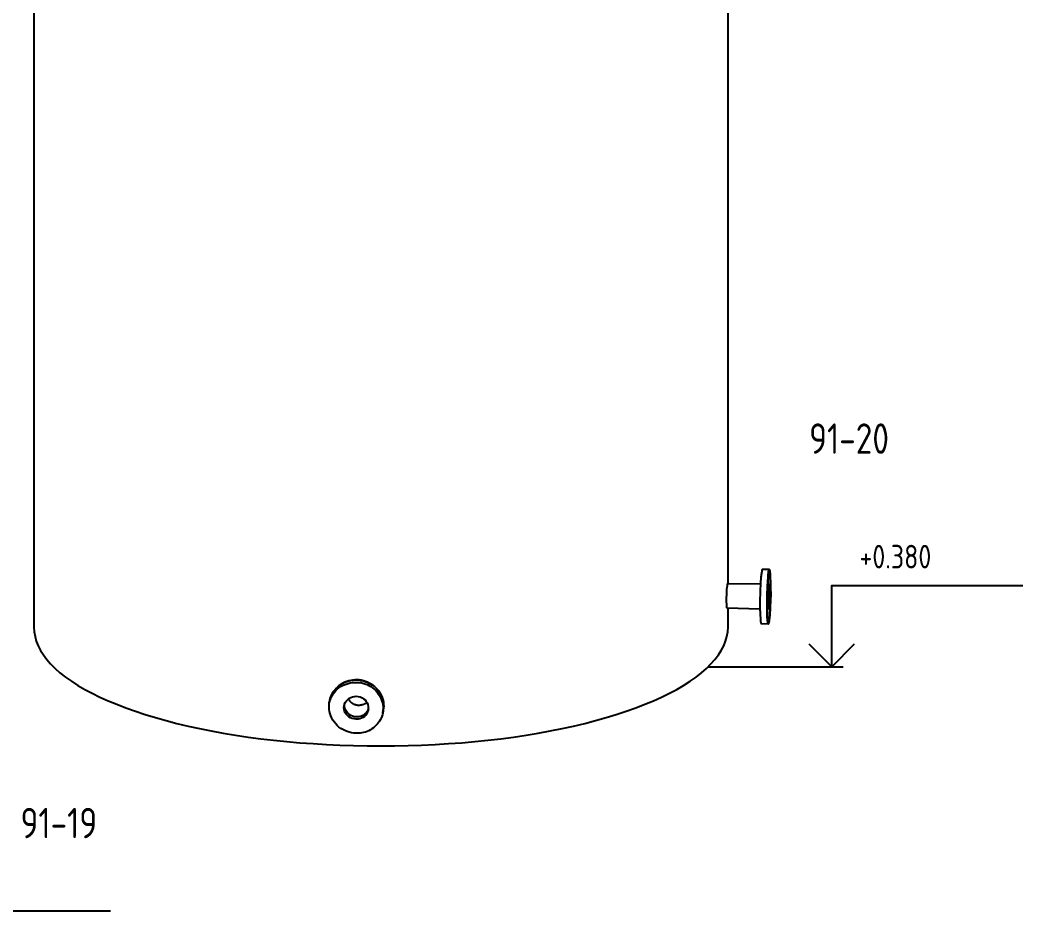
# Model space of a CAD drawing. Header units: metres. Extents: x 20 to 415, y 5 to 292.
# Drawn here: x 170.57 to 213.21, y 114.14 to 152.02 of the extents above; entities that cross this region are included whole.
import ezdxf

# ---------------------------------------------------------------- set-up
doc = ezdxf.new("R2010")
doc.units = ezdxf.units.M
doc.layers.add('ОБОЗНАЧЕНИЯ', color=7, linetype='Continuous')
doc.layers.add('ОБОРУДОВАНИЕ', color=8, linetype='Continuous')
doc.styles.add('GOST', font='isocpeur.ttf')

msp = doc.modelspace()

# ---------------------------------------------------------------- linework, layer by layer
at = {"layer": 'ОБОЗНАЧЕНИЯ'}
for points in [[(202.108, 128.596), (202.102, 128.563), (202.095, 128.526), (202.089, 128.485), (202.083, 128.441), (202.077, 128.393), (202.07, 128.341), (202.064, 128.286), (202.058, 128.226), (202.052, 128.163), (202.045, 128.096), (202.045, 128.021), (202.043, 127.944), (202.041, 127.866), (202.038, 127.788), (202.035, 127.708), (202.032, 127.628), (202.029, 127.548), (202.027, 127.467), (202.025, 127.386), (202.024, 127.305), (202.024, 127.23), (202.025, 127.155), (202.025, 127.082), (202.026, 127.01), (202.027, 126.94), (202.029, 126.873), (202.032, 126.808), (202.035, 126.748), (202.04, 126.691), (202.045, 126.638), (202.046, 126.585), (202.047, 126.538), (202.05, 126.497), (202.053, 126.462), (202.056, 126.433), (202.059, 126.409), (202.062, 126.391), (202.064, 126.378), (202.066, 126.37), (202.066, 126.367)], [(202.129, 128.659), (202.123, 128.658), (202.118, 128.656), (202.115, 128.653), (202.112, 128.649), (202.11, 128.643), (202.109, 128.636), (202.108, 128.628), (202.108, 128.619), (202.108, 128.608), (202.108, 128.596)], [(202.42, 128.659), (202.129, 128.659)], [(202.483, 127.513), (202.483, 127.6), (202.483, 127.688), (202.482, 127.774), (202.481, 127.859), (202.48, 127.943), (202.478, 128.024), (202.476, 128.104), (202.472, 128.181), (202.468, 128.255), (202.462, 128.325), (202.461, 128.385), (202.46, 128.44), (202.457, 128.489), (202.453, 128.533), (202.449, 128.57), (202.444, 128.601), (202.438, 128.626), (202.433, 128.644), (202.426, 128.655), (202.42, 128.659), (202.42, 128.655), (202.418, 128.644), (202.415, 128.626), (202.411, 128.601), (202.407, 128.57), (202.402, 128.533), (202.397, 128.489), (202.391, 128.44), (202.385, 128.385), (202.379, 128.325), (202.372, 128.255), (202.366, 128.181), (202.36, 128.104), (202.355, 128.024), (202.35, 127.943), (202.346, 127.859), (202.342, 127.774), (202.339, 127.688), (202.338, 127.6), (202.337, 127.513), (202.337, 127.42), (202.337, 127.329), (202.337, 127.239), (202.337, 127.152), (202.337, 127.068), (202.337, 126.987), (202.337, 126.909), (202.337, 126.835), (202.337, 126.766), (202.337, 126.701), (202.338, 126.635), (202.339, 126.576), (202.342, 126.523), (202.346, 126.477), (202.35, 126.438), (202.355, 126.405), (202.36, 126.38), (202.366, 126.361), (202.372, 126.35), (202.379, 126.347), (202.385, 126.35), (202.391, 126.361), (202.397, 126.38), (202.404, 126.405), (202.41, 126.438), (202.416, 126.477), (202.422, 126.523), (202.429, 126.576), (202.435, 126.635), (202.441, 126.701), (202.447, 126.766), (202.451, 126.835), (202.455, 126.909), (202.459, 126.987), (202.462, 127.068), (202.465, 127.152), (202.469, 127.239), (202.472, 127.329), (202.477, 127.42), (202.483, 127.513), (202.483, 127.513)], [(202.42, 128.659), (202.42, 128.655), (202.418, 128.644), (202.415, 128.626), (202.411, 128.601), (202.407, 128.57), (202.402, 128.533), (202.397, 128.489), (202.391, 128.44), (202.385, 128.385), (202.379, 128.325), (202.372, 128.255), (202.366, 128.181), (202.36, 128.104), (202.355, 128.024), (202.35, 127.943), (202.346, 127.859), (202.342, 127.774), (202.339, 127.688), (202.338, 127.6), (202.337, 127.513), (202.337, 127.42), (202.337, 127.329), (202.337, 127.239), (202.337, 127.152), (202.337, 127.068), (202.337, 126.987), (202.337, 126.909), (202.337, 126.835), (202.337, 126.766), (202.337, 126.701), (202.338, 126.635), (202.339, 126.576), (202.342, 126.523), (202.346, 126.477), (202.35, 126.438), (202.355, 126.405), (202.36, 126.38), (202.366, 126.361), (202.372, 126.35), (202.379, 126.347), (202.385, 126.35), (202.391, 126.361), (202.397, 126.38), (202.404, 126.405), (202.41, 126.438), (202.416, 126.477), (202.422, 126.523), (202.429, 126.576), (202.435, 126.635), (202.441, 126.701), (202.447, 126.766), (202.451, 126.835), (202.455, 126.909), (202.459, 126.987), (202.462, 127.068), (202.465, 127.152), (202.469, 127.239), (202.472, 127.329), (202.477, 127.42), (202.483, 127.513), (202.483, 127.6), (202.483, 127.688), (202.482, 127.774), (202.481, 127.859), (202.48, 127.943), (202.478, 128.024), (202.476, 128.104), (202.472, 128.181), (202.468, 128.255), (202.462, 128.325), (202.461, 128.385), (202.46, 128.44), (202.457, 128.489), (202.453, 128.533), (202.449, 128.57), (202.444, 128.601), (202.438, 128.626), (202.433, 128.644), (202.426, 128.655), (202.42, 128.659), (202.42, 128.659)], [(202.379, 126.347), (202.373, 126.35), (202.368, 126.359), (202.364, 126.374), (202.361, 126.394), (202.358, 126.419), (202.355, 126.45), (202.351, 126.486), (202.347, 126.525), (202.343, 126.569), (202.337, 126.617), (202.337, 126.675), (202.337, 126.735), (202.337, 126.797), (202.337, 126.862), (202.337, 126.93), (202.337, 127), (202.337, 127.072), (202.337, 127.147), (202.337, 127.225), (202.337, 127.305), (202.337, 127.386), (202.337, 127.467), (202.338, 127.547), (202.338, 127.627), (202.34, 127.706), (202.342, 127.783), (202.344, 127.859), (202.348, 127.933), (202.352, 128.005), (202.358, 128.075), (202.363, 128.148), (202.368, 128.216), (202.372, 128.278), (202.375, 128.337), (202.379, 128.39), (202.382, 128.44), (202.385, 128.485), (202.389, 128.526), (202.394, 128.563), (202.399, 128.596)], [(202.42, 128.659), (202.426, 128.655), (202.433, 128.644), (202.438, 128.626), (202.444, 128.601), (202.449, 128.57), (202.453, 128.533), (202.457, 128.489), (202.46, 128.44), (202.461, 128.385), (202.462, 128.325), (202.468, 128.255), (202.472, 128.181), (202.476, 128.104), (202.478, 128.024), (202.48, 127.943), (202.481, 127.859), (202.482, 127.774), (202.483, 127.688), (202.483, 127.6), (202.483, 127.513), (202.477, 127.42), (202.472, 127.329), (202.469, 127.239), (202.465, 127.152), (202.462, 127.068), (202.459, 126.987), (202.455, 126.909), (202.451, 126.835), (202.447, 126.766), (202.441, 126.701), (202.435, 126.635), (202.429, 126.576), (202.422, 126.523), (202.416, 126.477), (202.41, 126.438), (202.404, 126.405), (202.397, 126.38), (202.391, 126.361), (202.385, 126.35), (202.379, 126.347)], [(202.399, 128.596), (202.405, 128.608), (202.41, 128.619), (202.413, 128.628), (202.416, 128.636), (202.418, 128.643), (202.419, 128.649), (202.42, 128.653), (202.42, 128.656), (202.42, 128.658), (202.42, 128.659)], [(202.045, 128.034), (200.65, 128.055)], [(202.42, 128.034), (202.414, 128.026), (202.408, 128.006), (202.402, 127.972), (202.396, 127.929), (202.392, 127.875), (202.387, 127.813), (202.384, 127.745), (202.381, 127.671), (202.379, 127.593), (202.379, 127.513), (202.374, 127.428), (202.371, 127.347), (202.37, 127.272), (202.371, 127.204), (202.373, 127.143), (202.377, 127.092), (202.382, 127.05), (202.387, 127.019), (202.393, 126.999), (202.399, 126.992), (202.405, 126.999), (202.41, 127.019), (202.414, 127.05), (202.417, 127.092), (202.42, 127.143), (202.423, 127.204), (202.427, 127.272), (202.431, 127.347), (202.435, 127.428), (202.441, 127.513), (202.441, 127.593), (202.441, 127.671), (202.44, 127.745), (202.44, 127.813), (202.439, 127.875), (202.436, 127.929), (202.434, 127.972), (202.43, 128.006), (202.426, 128.026), (202.42, 128.034), (202.42, 128.034)], [(205.086, 124.514), (205.086, 127.971), (213.209, 127.971)], [(200.629, 127.034), (202.024, 126.992)], [(202.066, 126.367), (202.379, 126.347)], [(204.107, 125.493), (205.086, 124.514), (206.044, 125.493)], [(199.817, 124.514), (205.565, 124.514)], [(183.716, 122.993), (183.738, 123.074), (183.766, 123.153), (183.8, 123.23), (183.84, 123.304), (183.886, 123.376), (183.937, 123.445), (183.994, 123.51), (184.056, 123.571), (184.123, 123.628), (184.195, 123.681), (184.272, 123.722), (184.352, 123.758), (184.435, 123.789), (184.52, 123.814), (184.607, 123.834), (184.695, 123.849), (184.784, 123.857), (184.873, 123.86), (184.961, 123.857), (185.049, 123.847), (185.142, 123.825), (185.231, 123.797), (185.318, 123.763), (185.4, 123.724), (185.479, 123.678), (185.553, 123.627), (185.623, 123.57), (185.687, 123.508), (185.746, 123.441), (185.799, 123.368), (185.847, 123.298), (185.889, 123.224), (185.925, 123.147), (185.955, 123.067), (185.979, 122.986), (185.996, 122.902), (186.005, 122.817), (186.007, 122.73), (186.001, 122.643), (185.987, 122.556)], [(183.737, 123.097), (183.758, 123.171), (183.782, 123.242), (183.811, 123.311), (183.843, 123.377), (183.88, 123.441), (183.922, 123.502), (183.967, 123.561), (184.018, 123.617), (184.073, 123.671), (184.133, 123.722), (184.197, 123.77), (184.265, 123.812), (184.336, 123.85), (184.409, 123.882), (184.484, 123.91), (184.562, 123.932), (184.641, 123.95), (184.721, 123.962), (184.801, 123.97), (184.883, 123.972)], [(186.007, 122.681), (186.022, 122.763), (186.028, 122.845), (186.026, 122.928), (186.016, 123.012), (186, 123.095), (185.976, 123.177), (185.946, 123.259), (185.91, 123.339), (185.867, 123.417), (185.82, 123.493), (185.762, 123.56), (185.7, 123.623), (185.634, 123.681), (185.565, 123.735), (185.492, 123.785), (185.415, 123.829), (185.334, 123.868), (185.25, 123.902), (185.162, 123.929), (185.07, 123.951), (184.982, 123.961), (184.893, 123.964), (184.804, 123.961), (184.716, 123.953), (184.628, 123.938), (184.541, 123.918), (184.456, 123.893), (184.373, 123.862), (184.293, 123.826), (184.216, 123.785), (184.144, 123.732), (184.076, 123.675), (184.014, 123.614), (183.958, 123.549), (183.906, 123.48), (183.861, 123.408), (183.821, 123.334), (183.787, 123.257), (183.759, 123.178), (183.737, 123.097)], [(183.737, 123.097), (183.759, 123.178), (183.787, 123.257), (183.821, 123.334), (183.861, 123.408), (183.906, 123.48), (183.958, 123.549), (184.014, 123.614), (184.076, 123.675), (184.144, 123.732), (184.216, 123.785), (184.293, 123.826), (184.373, 123.862), (184.456, 123.893), (184.541, 123.918), (184.628, 123.938), (184.716, 123.953), (184.804, 123.961), (184.893, 123.964), (184.982, 123.961), (185.07, 123.951), (185.162, 123.929), (185.25, 123.902), (185.334, 123.868), (185.415, 123.829), (185.492, 123.785), (185.565, 123.735), (185.634, 123.681), (185.7, 123.623), (185.762, 123.56), (185.82, 123.493), (185.867, 123.417), (185.91, 123.339), (185.946, 123.259), (185.976, 123.177), (186, 123.095), (186.016, 123.012), (186.026, 122.928), (186.028, 122.845), (186.022, 122.763), (186.007, 122.681)], [(184.883, 123.972), (184.982, 123.962), (185.082, 123.945), (185.179, 123.92), (185.275, 123.889), (185.367, 123.85), (185.456, 123.804), (185.54, 123.752), (185.619, 123.693), (185.691, 123.627), (185.758, 123.556), (185.817, 123.479), (185.87, 123.399), (185.915, 123.315), (185.954, 123.23), (185.984, 123.142), (186.006, 123.052), (186.02, 122.96), (186.025, 122.868), (186.021, 122.775), (186.007, 122.681)], [(184.341, 122.868), (184.366, 122.946), (184.402, 123.017), (184.448, 123.081), (184.503, 123.137), (184.565, 123.183), (184.634, 123.221), (184.707, 123.248), (184.784, 123.265), (184.864, 123.27), (184.945, 123.264), (185.029, 123.24), (185.106, 123.205), (185.176, 123.162), (185.236, 123.11), (185.286, 123.051), (185.326, 122.985), (185.354, 122.914), (185.371, 122.84), (185.373, 122.761), (185.362, 122.681), (185.343, 122.603), (185.311, 122.532), (185.269, 122.469), (185.216, 122.414), (185.156, 122.368), (185.089, 122.333), (185.016, 122.308), (184.939, 122.295), (184.86, 122.294), (184.779, 122.306), (184.694, 122.324), (184.617, 122.354), (184.548, 122.395), (184.487, 122.444), (184.435, 122.501), (184.393, 122.565), (184.362, 122.635), (184.343, 122.71), (184.335, 122.788), (184.341, 122.868), (184.341, 122.868)], [(184.862, 121.702), (184.762, 121.706), (184.663, 121.719), (184.565, 121.74), (184.47, 121.769), (184.378, 121.806), (184.289, 121.85), (184.205, 121.902), (184.126, 121.961), (184.053, 122.026), (183.987, 122.098), (183.923, 122.175), (183.867, 122.257), (183.82, 122.342), (183.781, 122.431), (183.75, 122.522), (183.728, 122.615), (183.713, 122.709), (183.707, 122.804), (183.708, 122.899), (183.716, 122.993)], [(183.737, 123.097), (183.716, 122.993)], [(184.883, 122.389), (184.792, 122.396), (184.707, 122.418), (184.629, 122.451), (184.558, 122.496), (184.497, 122.551), (184.446, 122.614), (184.406, 122.685), (184.378, 122.762), (184.363, 122.845), (184.362, 122.931)], [(185.987, 122.556), (185.971, 122.482), (185.95, 122.411), (185.922, 122.342), (185.889, 122.276), (185.851, 122.212), (185.808, 122.151), (185.76, 122.092), (185.708, 122.036), (185.651, 121.982), (185.591, 121.931), (185.527, 121.883), (185.461, 121.841), (185.393, 121.804), (185.322, 121.772), (185.25, 121.746), (185.176, 121.726), (185.099, 121.711), (185.022, 121.702), (184.943, 121.699), (184.862, 121.702)], [(185.383, 122.743), (185.36, 122.683), (185.329, 122.626), (185.29, 122.575), (185.246, 122.529), (185.195, 122.488), (185.14, 122.454), (185.08, 122.426), (185.017, 122.406), (184.951, 122.394), (184.883, 122.389)], [(185.987, 122.556), (186.007, 122.681)], [(166.283, 114.141), (174.406, 114.141)]]:
    msp.add_lwpolyline(points, dxfattribs=at)
at = {"layer": 'ОБОРУДОВАНИЕ'}
for points in [[(200.671, 128.055), (200.671, 160.589)], [(171.157, 157.464), (171.157, 126.201)], [(200.65, 128.055), (200.629, 128.034), (200.629, 128.027), (200.629, 128.019), (200.629, 128.01), (200.629, 128), (200.629, 127.99), (200.629, 127.978), (200.629, 127.967), (200.629, 127.954), (200.629, 127.942), (200.629, 127.93), (200.623, 127.916), (200.619, 127.902), (200.615, 127.887), (200.613, 127.871), (200.611, 127.854), (200.609, 127.837), (200.609, 127.819), (200.608, 127.8), (200.608, 127.782), (200.608, 127.763), (200.608, 127.744), (200.608, 127.725), (200.608, 127.707), (200.608, 127.688), (200.608, 127.669), (200.608, 127.65), (200.608, 127.632), (200.608, 127.613), (200.608, 127.594), (200.608, 127.575), (200.603, 127.551), (200.598, 127.528), (200.594, 127.506), (200.592, 127.484), (200.59, 127.464), (200.589, 127.444), (200.588, 127.424), (200.588, 127.405), (200.587, 127.386), (200.587, 127.367)], [(200.587, 127.367), (200.587, 127.348), (200.588, 127.33), (200.588, 127.312), (200.589, 127.294), (200.59, 127.276), (200.592, 127.259), (200.594, 127.243), (200.598, 127.228), (200.603, 127.214), (200.608, 127.201), (200.608, 127.182), (200.608, 127.166), (200.608, 127.15), (200.608, 127.136), (200.608, 127.122), (200.608, 127.111), (200.608, 127.1), (200.608, 127.091), (200.608, 127.082), (200.608, 127.076), (200.608, 127.069), (200.608, 127.063), (200.609, 127.057), (200.609, 127.052), (200.611, 127.047), (200.613, 127.043), (200.615, 127.039), (200.619, 127.036), (200.623, 127.035), (200.629, 127.034)], [(200.671, 126.201), (200.671, 127.034)], [(171.157, 126.201), (171.168, 126.001), (171.202, 125.803), (171.257, 125.607), (171.336, 125.411), (171.435, 125.217), (171.557, 125.024), (171.701, 124.832), (171.866, 124.641), (172.053, 124.452), (172.261, 124.264), (172.496, 124.084), (172.75, 123.907), (173.024, 123.733), (173.318, 123.563), (173.63, 123.397), (173.961, 123.235), (174.311, 123.078), (174.679, 122.926), (175.065, 122.78), (175.468, 122.639), (175.888, 122.499), (176.322, 122.364), (176.771, 122.237), (177.232, 122.116), (177.707, 122.001), (178.195, 121.894), (178.694, 121.794), (179.205, 121.7), (179.726, 121.614), (180.259, 121.535), (180.8, 121.464), (181.348, 121.4), (181.902, 121.344), (182.462, 121.295), (183.026, 121.254), (183.596, 121.22), (184.169, 121.194), (184.744, 121.175), (185.323, 121.164), (185.903, 121.16), (186.484, 121.164), (187.062, 121.175), (187.638, 121.194), (188.211, 121.22), (188.78, 121.254), (189.345, 121.295), (189.905, 121.344), (190.459, 121.4), (191.007, 121.464), (191.548, 121.535), (192.08, 121.614), (192.602, 121.7), (193.113, 121.794), (193.612, 121.894), (194.099, 122.001), (194.574, 122.116), (195.036, 122.237), (195.484, 122.364), (195.918, 122.499), (196.338, 122.639), (196.742, 122.78), (197.128, 122.926), (197.496, 123.078), (197.845, 123.235), (198.176, 123.397), (198.489, 123.563), (198.782, 123.733), (199.056, 123.907), (199.311, 124.084), (199.546, 124.264), (199.755, 124.452), (199.943, 124.641), (200.11, 124.832), (200.257, 125.024), (200.382, 125.217), (200.485, 125.411), (200.565, 125.607), (200.624, 125.803), (200.659, 126.001), (200.671, 126.201)], [(184.529, 123.16), (184.535, 123.147), (184.541, 123.135), (184.548, 123.122), (184.555, 123.11), (184.562, 123.097), (184.571, 123.085), (184.579, 123.072), (184.589, 123.06), (184.6, 123.047), (184.612, 123.035), (184.625, 123.022), (184.639, 123.01), (184.654, 122.998), (184.671, 122.986), (184.688, 122.975), (184.705, 122.964), (184.723, 122.955), (184.741, 122.946), (184.76, 122.938), (184.779, 122.931), (184.797, 122.924), (184.816, 122.918), (184.835, 122.913), (184.854, 122.907), (184.872, 122.902), (184.891, 122.898), (184.91, 122.894), (184.929, 122.891), (184.947, 122.89), (184.966, 122.889), (184.985, 122.89), (185.006, 122.891), (185.027, 122.894), (185.048, 122.898), (185.07, 122.902), (185.092, 122.907), (185.113, 122.913), (185.135, 122.918), (185.155, 122.924), (185.174, 122.931), (185.187, 122.937), (185.201, 122.943), (185.216, 122.95), (185.232, 122.957), (185.247, 122.965), (185.263, 122.973), (185.278, 122.982), (185.293, 122.991), (185.307, 123.002), (185.32, 123.014)]]:
    msp.add_lwpolyline(points, dxfattribs=at)

# ---------------------------------------------------------------- texts
at = {"layer": 'ОБОЗНАЧЕНИЯ', "style": 'GOST', "width": 0.8}
for s, height, p in [('91-20', 1.2921, (204.117, 133.578)), ('+0.380', 1.003, (206.259, 128.703)), ('91-19', 1.2921, (170.585, 117.232))]:
    msp.add_text(s, height=height, dxfattribs=at).set_placement(p)

doc.saveas('drawing.dxf')
